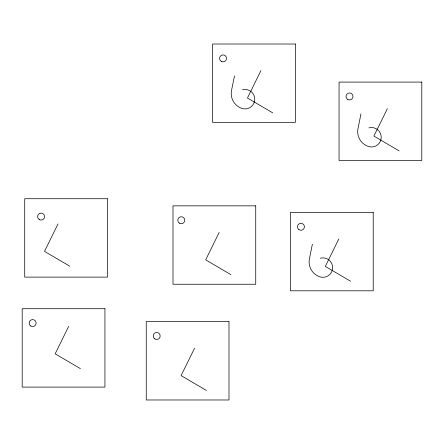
<?xml version="1.0" encoding="UTF-8"?>
<svg xmlns="http://www.w3.org/2000/svg" width="444" height="444" viewBox="0 0 444 444"><rect width="100%" height="100%" fill="white"/><g stroke="black" fill="none" stroke-linecap="round" stroke-linejoin="round"><path stroke-width="0.67" d="M234.499 75.885L231.54 90.382A15.734 15.734 0 0 0 241.891 108.425A9.746 9.746 0 0 0 254.767 99.506A9.746 9.746 0 0 0 242.485 89.788M312.371 244.283L309.413 258.78A15.734 15.734 0 0 0 319.769 276.823A9.746 9.746 0 0 0 332.645 267.904A9.746 9.746 0 0 0 320.357 258.186M360.955 113.953L357.997 128.449A15.734 15.734 0 0 0 368.354 146.492A9.746 9.746 0 0 0 381.23 137.573A9.746 9.746 0 0 0 368.942 127.855M58.003 223.948L44.505 251.382L69.758 266.189M68.654 326.401L55.156 353.835L80.414 368.642M260.939 70.579L247.441 98.013L272.694 112.82M219.181 232.423L205.683 259.857L230.936 274.664M194.589 348.163L181.085 375.596L206.343 390.404M387.396 108.647L373.898 136.08L399.156 150.888M338.816 238.977L325.313 266.411L350.571 281.219M295.338 44.017L212.598 44.017L212.598 122.4L295.338 122.4L295.338 44.017M421.8 82.085L339.061 82.085L339.061 160.467L421.8 160.467L421.8 82.085M107.459 198.729L24.72 198.729L24.72 277.112L107.459 277.112L107.459 198.729M255.733 205.855L172.994 205.855L172.994 284.243L255.733 284.243L255.733 205.855M373.215 212.415L290.476 212.415L290.476 290.798L373.215 290.798L373.215 212.415M104.939 308.708L22.2 308.708L22.2 387.096L104.939 387.096L104.939 308.708M228.987 321.6L146.248 321.6L146.248 399.983L228.987 399.983L228.987 321.6M154.751 338.855A3.485 3.485 0 0 0 160.173 336.219A3.485 3.485 0 0 0 155.178 332.839A3.485 3.485 0 0 0 154.751 338.855M179.554 223.243A3.485 3.485 0 0 0 184.776 220.23A3.485 3.485 0 0 0 179.554 217.21A3.485 3.485 0 0 0 179.554 223.243M298.973 229.67A3.485 3.485 0 0 0 304.401 227.034A3.485 3.485 0 0 0 299.406 223.648A3.485 3.485 0 0 0 298.973 229.67M39.344 219.614A3.485 3.485 0 0 0 44.567 216.594A3.485 3.485 0 0 0 39.344 213.575A3.485 3.485 0 0 0 39.344 219.614M30.697 325.963A3.485 3.485 0 0 0 36.125 323.326A3.485 3.485 0 0 0 31.13 319.946A3.485 3.485 0 0 0 30.697 325.963M221.312 61.4A3.485 3.485 0 0 0 226.534 58.386A3.485 3.485 0 0 0 221.312 55.367A3.485 3.485 0 0 0 221.312 61.4M347.558 99.339A3.485 3.485 0 0 0 352.986 96.703A3.485 3.485 0 0 0 347.991 93.318A3.485 3.485 0 0 0 347.558 99.339"/></g></svg>
